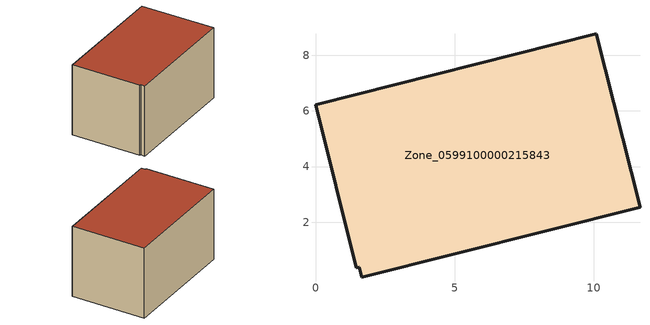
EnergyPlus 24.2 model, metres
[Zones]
Zone_0599100000215843
 floor ground (C_G): 1.57,0.38 1.47,0.36 0,6.23 10.1,8.77 11.67,2.54 1.66,0.03 z0
 wall outside (C_F): 11.67,2.54 10.1,8.77 0,6.23 1.47,0.36 1.57,0.38 1.66,0.03 11.67,2.54 z0:6.21
 roof outside (C_R): 1.66,0.03 11.67,2.54 10.1,8.77 0,6.23 1.47,0.36 1.57,0.38 z6.21
[BUILDING]
Pand.0599100000215843: North Axis=0; Terrain=City; Loads Convergence Tolerance Value=0.04; Temperature Convergence Tolerance Value=0.4; Solar Distribution=FullExterior; Maximum Number of Warmup Days=25; Minimum Number of Warmup Days=1
[Site:Location]
Rotterdam.The.Hague.AP_ZH_NLD Design_Conditions: Latitude=51.96; Longitude=4.45; Time Zone=1; Elevation=-4.5
[SITE:GROUNDTEMPERATURE:BUILDINGSURFACE]
18, 18, 18, 18, 18, 18, 18, 18, 18, 18, 18, 18
[MATERIAL] Thermal Absorptance=0.9; Solar Absorptance=0.7; Visible Absorptance=0.7
Name | Roughness | Thickness | Conductivity | Density | Specific Heat
G.TI.1965-1974 | MediumSmooth | 0.15 | 0.882353 | 540 | 1210
F.TI.1965-1974 | Rough | 0.3 | 0.697674 | 1920 | 840
R.TI.1965-1974 | MediumRough | 0.2 | 0.232558 | 1500 | 1000
[CONSTRUCTION]
C_G: G.TI.1965-1974
C_F: F.TI.1965-1974
C_R: R.TI.1965-1974
[ZONE]
Zone_0599100000215843: Type=1; Multiplier=1; Ceiling Height=Autocalculate; Volume=Autocalculate; Floor Area=autocalculate; Part of Total Floor Area=Yes
[ZONEINFILTRATION:DESIGNFLOWRATE]
Infil_Zone_0599100000215843: Zone or ZoneList or Space or SpaceList=Zone_0599100000215843; Schedule=AlwaysOn; Design Flow Rate Calculation Method=Flow/Area; Flow Rate per Floor Area=0.003; Constant Term Coefficient=1; Temperature Term Coefficient=0; Velocity Term Coefficient=0; Velocity Squared Term Coefficient=0
[HVACTEMPLATE:ZONE:IDEALLOADSAIRSYSTEM]
Zone_0599100000215843: Maximum Heating Supply Air Temperature=50; Minimum Cooling Supply Air Temperature=13; Maximum Heating Supply Air Humidity Ratio=0.0156; Minimum Cooling Supply Air Humidity Ratio=0.0077; Heating Limit=NoLimit; Cooling Limit=NoLimit; Dehumidification Control Type=ConstantSensibleHeatRatio; Cooling Sensible Heat Ratio=0.7; Dehumidification Setpoint=60; Humidification Control Type=None; Humidification Setpoint=30; Outdoor Air Method=None; Outdoor Air Flow Rate per Person=0.00944; Outdoor Air Flow Rate per Zone Floor Area=0; Outdoor Air Flow Rate per Zone=0; Demand Controlled Ventilation Type=None; Outdoor Air Economizer Type=NoEconomizer; Heat Recovery Type=None; Sensible Heat Recovery Effectiveness=0.7; Latent Heat Recovery Effectiveness=0.65
[ZONECONTROL:THERMOSTAT]
ThermostatControl_Zone_0599100000215843: Zone or ZoneList=Zone_0599100000215843; Control Type Schedule=DualSetpointControlType; Control 1=Thermostat_Zone_0599100000215843; Temperature Difference Between Cutout And Setpoint=0
[THERMOSTATSETPOINT:DUALSETPOINT]
Thermostat_Zone_0599100000215843: Heating Setpoint Temperature Schedule=HeatingSetpoint_Zone_0599100000215843; Cooling Setpoint Temperature Schedule=CoolingSetpoint_Zone_0599100000215843
[SCHEDULE:COMPACT]
HeatingSetpoint_Zone_0599100000215843: Through: 12/31, For: AllDays, Until: 24:00, 21
CoolingSetpoint_Zone_0599100000215843: Through: 12/31, For: AllDays, Until: 24:00, 24
DualSetpointControlType: Through: 12/31, For: AllDays, Until: 24:00, 4
AlwaysOn: Through: 12/31, For: AllDays, Until: 24:00, 1
